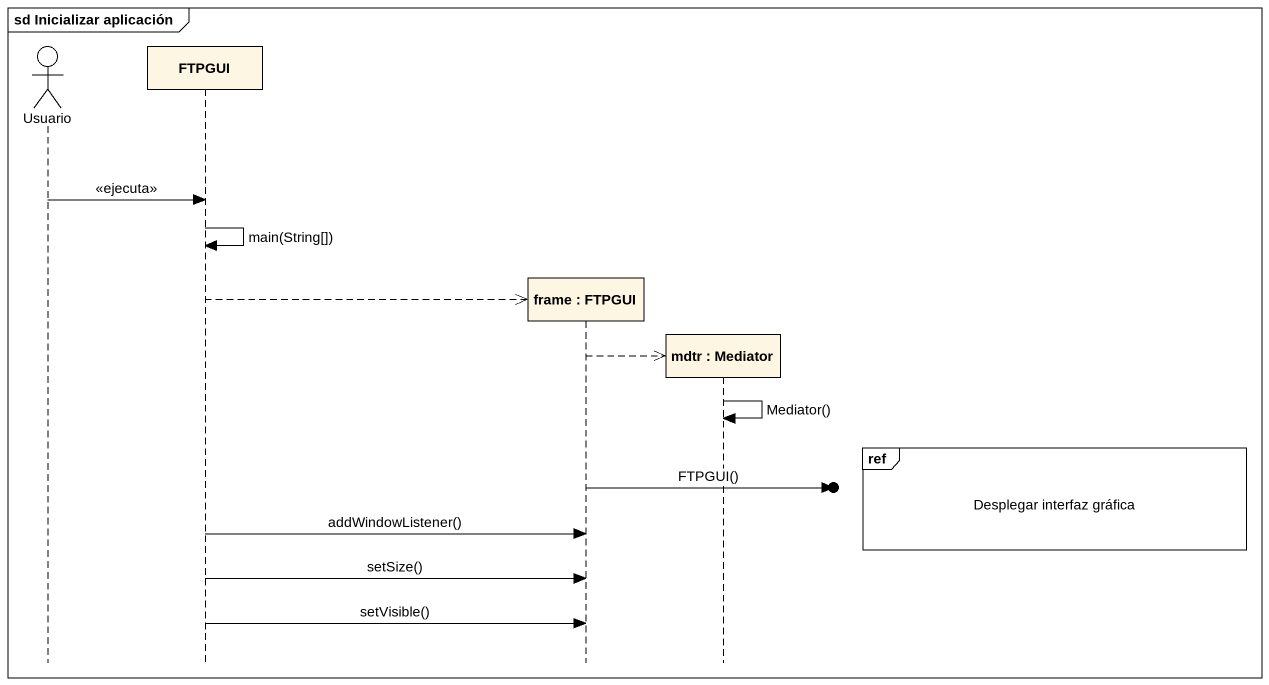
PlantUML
@startuml
mainframe sd Inicializar aplicación
hide footbox
actor Usuario
participant FTPGUI
participant "frame : FTPGUI" as frame_
participant "mdtr : Mediator" as mdtr

Usuario -> FTPGUI : <<ejecuta>>
FTPGUI -> FTPGUI : main(String[])
FTPGUI -->> frame_ **
frame_ -->> mdtr **
mdtr -> mdtr : Mediator()
ref over mdtr : Desplegar interfaz gráfica
frame_ ->o] : FTPGUI()
FTPGUI -> frame_ : addWindowListener()
FTPGUI -> frame_ : setSize()
FTPGUI -> frame_ : setVisible()
@enduml
